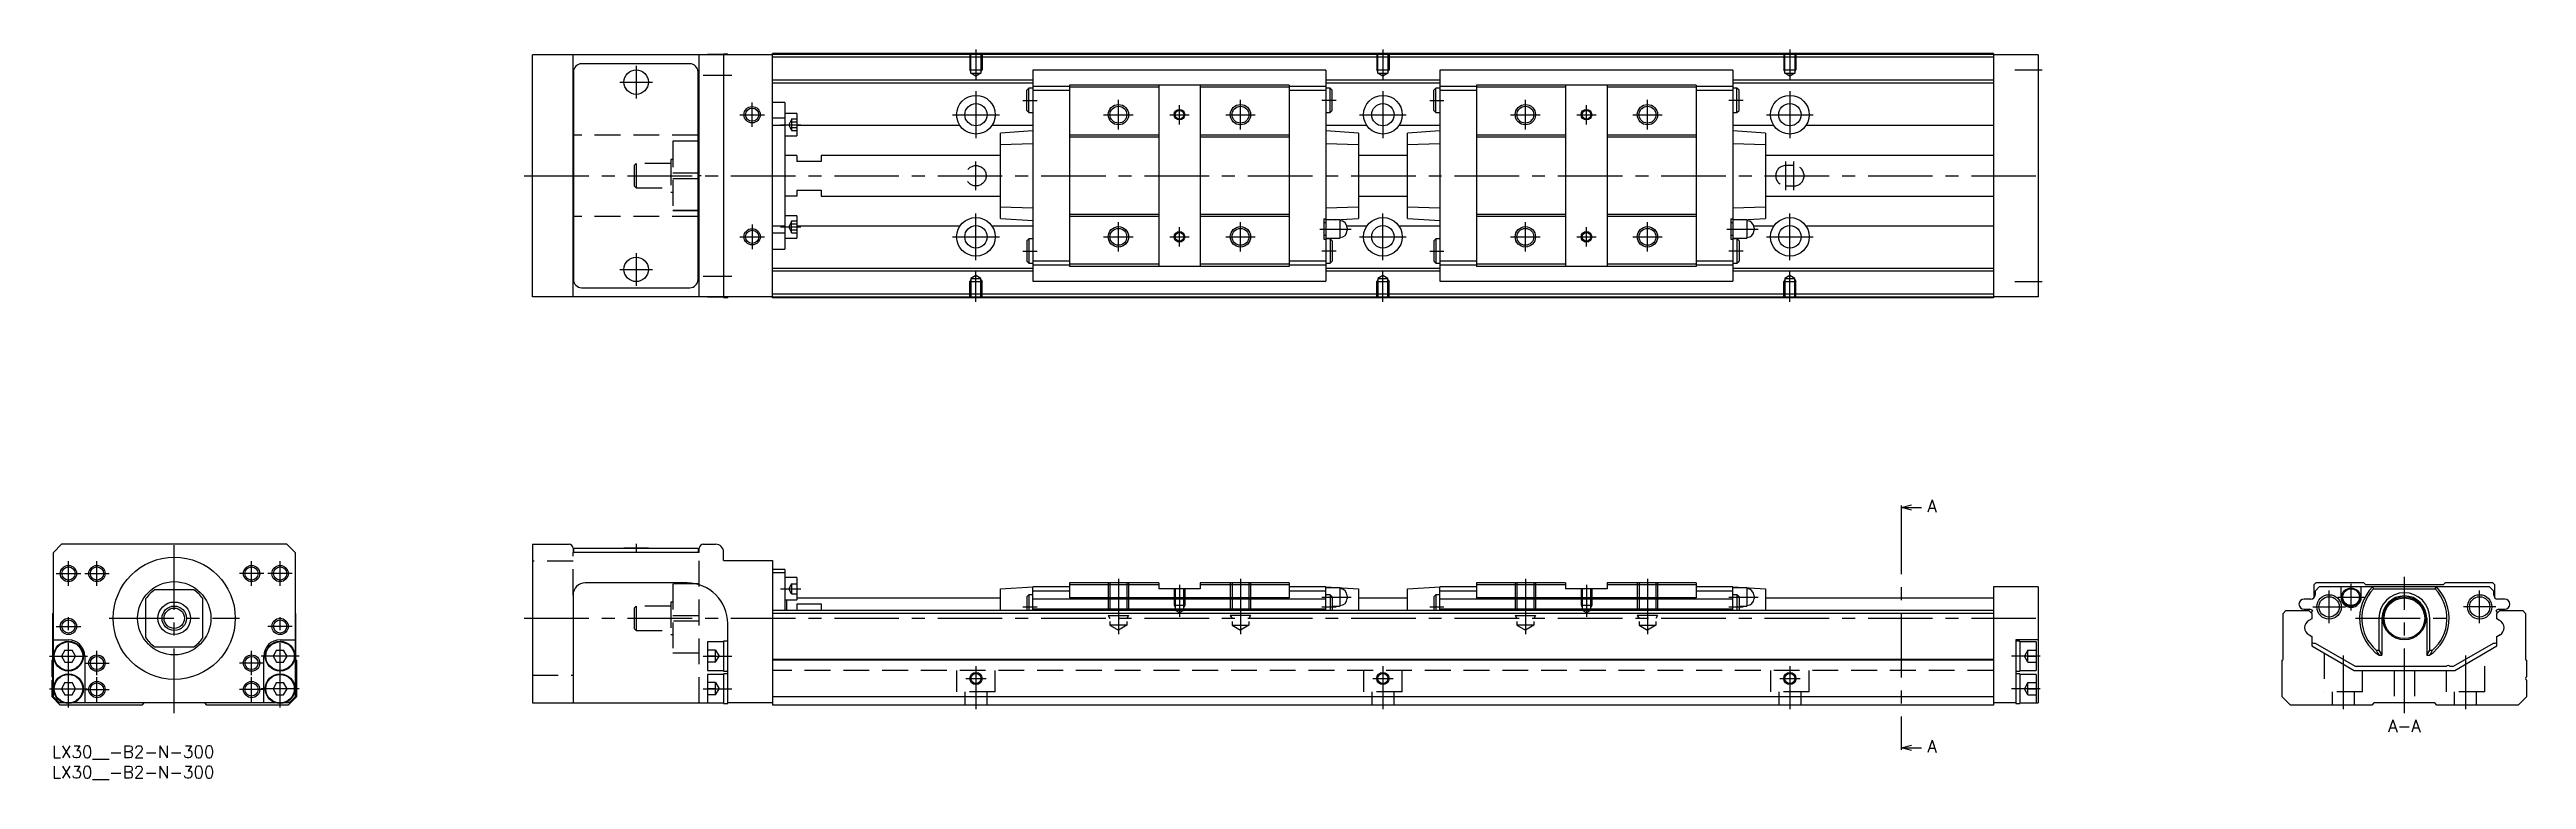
# Model space of a CAD drawing. Extents: x -1 to 608, y -8 to 171.
import ezdxf

# ---------------------------------------------------------------- set-up
doc = ezdxf.new("R2010")
doc.units = 0
doc.header["$LTSCALE"] = 0.5
doc.linetypes.add('CENTER', pattern=[50.8, 31.75, -6.35, 6.35, -6.35])
doc.linetypes.add('DASHED', pattern=[19.05, 12.7, -6.35])
for name, color, linetype in [('MSM_CENTER', 1, 'CENTER'), ('MSM_CONTINUOUS', 7, 'CONTINUOUS'), ('MSM_DASHED', 4, 'DASHED'), ('MSM_NARROW', 5, 'CONTINUOUS'), ('MSM_PART_NUMBER', 7, 'CONTINUOUS')]:
    doc.layers.add(name, color=color, linetype=linetype)
doc.styles.get("Standard").update_dxf_attribs({"font": 'txt.shx', "height": 3, "bigfont": 'bigfont.shx'})

# ---------------------------------------------------------------- blocks, each defined once
blk = doc.blocks.new('*U3')
at = {"layer": 'MSM_PART_NUMBER'}
blk.add_text('LX30__-B2-N-300', height=3, dxfattribs=at).set_placement((0, -3))
blk = doc.blocks.new('*U4')
at = {"layer": 'MSM_PART_NUMBER'}
blk.add_text('LX30__-B2-N-300', height=3, dxfattribs=at).set_placement((0, -8))

msp = doc.modelspace()

# ---------------------------------------------------------------- linework, layer by layer
at = {"layer": 'MSM_CENTER'}
for p, q in [((227, 171), (227, 163.49)), ((327, 171), (327, 163.49)), ((427, 171), (427, 163.49)), ((143.5, 167), (143.5, 159)), ((160, 164.7), (167, 164.7)), ((482.25, 166), (489, 166)), ((139.5, 163), (147.5, 163)), ((227, 160.75), (227, 149.25)), ((238.5, 158.5), (242, 158.5)), ((262, 151.37), (262, 158.62)), ((292, 151.37), (292, 158.62)), ((315.5, 158.5), (312, 158.5)), ((327, 160.75), (327, 149.25)), ((338.5, 158.5), (342, 158.5)), ((362, 151.37), (362, 158.62)), ((392, 151.37), (392, 158.62)), ((415.5, 158.5), (412, 158.5)), ((427, 160.75), (427, 149.25)), ((169, 155), (175, 155)), ((172, 152), (172, 158)), ((179, 152.55), (184, 152.55)), ((221.25, 155), (232.75, 155)), ((258.37, 155), (265.62, 155)), ((274.63, 155), (279.36, 155)), ((277, 152.63), (277, 157.36)), ((288.37, 155), (295.62, 155)), ((321.25, 155), (332.75, 155)), ((358.37, 155), (365.62, 155)), ((374.63, 155), (379.36, 155)), ((377, 152.63), (377, 157.36)), ((388.37, 155), (395.62, 155)), ((421.25, 155), (432.75, 155)), ((116, 140), (490, 140)), ((227, 136.5), (227, 143.5)), ((426, 136.5), (426, 143.5)), ((428, 136.5), (428, 143.5)), ((172, 128), (172, 122)), ((227, 119.25), (227, 130.75)), ((262, 121.37), (262, 128.62)), ((292, 121.37), (292, 128.62)), ((327, 119.25), (327, 130.75)), ((362, 121.37), (362, 128.62)), ((392, 121.37), (392, 128.62)), ((427, 119.25), (427, 130.75)), ((169, 125), (175, 125)), ((179, 127.44), (184, 127.44)), ((221.25, 125), (232.75, 125)), ((258.37, 125), (265.62, 125)), ((274.63, 125), (279.36, 125)), ((277, 122.63), (277, 127.36)), ((288.37, 125), (295.62, 125)), ((311.5, 126.9), (319.2, 126.9)), ((321.25, 125), (332.75, 125)), ((358.37, 125), (365.62, 125)), ((374.63, 125), (379.36, 125)), ((377, 122.63), (377, 127.36)), ((388.37, 125), (395.62, 125)), ((411.5, 126.9), (419.2, 126.9)), ((421.25, 125), (432.75, 125)), ((139.5, 117), (147.5, 117)), ((143.5, 121), (143.5, 113)), ((227, 109), (227, 116.51)), ((238.5, 121.5), (242, 121.5)), ((315.5, 121.5), (312, 121.5)), ((327, 109), (327, 116.51)), ((338.5, 121.5), (342, 121.5)), ((415.5, 121.5), (412, 121.5)), ((427, 109), (427, 116.51)), ((160, 115.3), (167, 115.3)), ((482.25, 114), (489, 114)), ((454.38, 58), (454.38, 0)), ((30, 8), (30, 51.5)), ((143.5, 49.6), (143.5, 47.49)), ((4, 39.3), (4, 45.3)), ((11, 39.3), (11, 45.3)), ((49, 39.3), (49, 45.3)), ((56, 39.3), (56, 45.3)), ((1, 42.3), (7, 42.3)), ((8, 42.3), (14, 42.3)), ((52, 42.3), (46, 42.3)), ((59, 42.3), (53, 42.3)), ((179, 38.55), (184, 38.55)), ((262, 41), (262, 27.41)), ((277, 39.5), (277, 31.69)), ((292, 41), (292, 27.41)), ((362, 41), (362, 27.41)), ((377, 39.5), (377, 31.69)), ((392, 41), (392, 27.41)), ((559.5, 30.1), (559.5, 38.1)), ((564.9, 33.25), (564.9, 39.75)), ((578, 8), (578, 41.5)), ((596.5, 30.1), (596.5, 38.1)), ((4, 9.35), (4, 32.3)), ((14, 31.3), (46, 31.3)), ((56, 9.35), (56, 32.3)), ((116, 31.3), (490, 31.3)), ((238.5, 34.1), (242, 34.1)), ((312, 36.5), (319.2, 36.5)), ((312, 34.1), (315.5, 34.1)), ((338.5, 34.1), (342, 34.1)), ((412, 36.5), (419.2, 36.5)), ((412, 34.1), (415.5, 34.1)), ((555.5, 34.1), (563.5, 34.1)), ((561.65, 36.5), (568.15, 36.5)), ((566, 31.3), (590, 31.3)), ((600.5, 34.1), (592.5, 34.1)), ((1, 29.3), (7, 29.3)), ((59, 29.3), (53, 29.3)), ((-0.65, 22), (8.65, 22)), ((8, 20.3), (14, 20.3)), ((11, 17.3), (11, 23.3)), ((52, 20.3), (46, 20.3)), ((49, 17.3), (49, 23.3)), ((60.65, 22), (51.35, 22)), ((160, 22), (167, 22)), ((227, 19.5), (227, 9)), ((327, 19.5), (327, 9)), ((427, 19.5), (427, 9)), ((488.5, 22), (481.5, 22)), ((563, 22.18), (563, 9)), ((593, 22.18), (593, 9)), ((-0.65, 14), (8.65, 14)), ((8, 13.8), (14, 13.8)), ((11, 10.8), (11, 16.8)), ((52, 13.8), (46, 13.8)), ((49, 10.8), (49, 16.8)), ((60.65, 14), (51.35, 14)), ((160, 14), (167, 14)), ((224.5, 16.5), (229.5, 16.5)), ((324.5, 16.5), (329.5, 16.5)), ((424.5, 16.5), (429.5, 16.5)), ((488.5, 14), (481.5, 14))]:
    msp.add_line(p, q, dxfattribs=at)
at = {"layer": 'MSM_CONTINUOUS'}
for p, q in [((118, 110.3), (118, 169.7)), ((177, 169.7), (118, 169.7)), ((128, 110.3), (128, 169.7)), ((128.1, 165.5), (128.1, 114.5)), ((156.7, 167.5), (130.1, 167.5)), ((158.7, 114.5), (158.7, 165.5)), ((159, 110.3), (159, 169.7)), ((161, 169.75), (161, 169.7)), ((165, 169.75), (161, 169.75)), ((166, 169.9), (165, 169.9)), ((165, 169.9), (165, 110.1)), ((166, 169.9), (166, 169.7)), ((477, 170), (177, 170)), ((177, 110), (177, 170)), ((477, 169.8), (177, 169.8)), ((477, 169.1), (177, 169.1)), ((313, 165.9), (241, 165.9)), ((241, 165.9), (241, 114.1)), ((313, 165.9), (313, 114.1)), ((413, 165.9), (341, 165.9)), ((341, 165.9), (341, 114.1)), ((413, 165.9), (413, 114.1)), ((477, 170), (477, 110)), ((488, 169.7), (477, 169.7)), ((488, 169.7), (488, 110.3)), ((241, 163.45), (177, 163.45)), ((241, 162.75), (177, 162.75)), ((240, 161.5), (239.5, 161)), ((239.5, 156), (239.5, 161)), ((241, 161.5), (240, 161.5)), ((240, 155.5), (240, 161.5)), ((250, 161.95), (241, 161.95)), ((250, 160.95), (241, 160.95)), ((304, 162.25), (250, 162.25)), ((250, 162.25), (250, 117.75)), ((271.9, 161.75), (250, 161.75)), ((271.9, 162.25), (271.9, 117.75)), ((282.1, 162.25), (282.1, 117.75)), ((304, 161.75), (282.1, 161.75)), ((304, 162.25), (304, 117.75)), ((313, 161.95), (304, 161.95)), ((313, 160.95), (304, 160.95)), ((341, 163.45), (313, 163.45)), ((341, 162.75), (313, 162.75)), ((314, 161.5), (313, 161.5)), ((314.5, 161), (314, 161.5)), ((314, 155.5), (314, 161.5)), ((314.5, 156), (314.5, 161)), ((340, 161.5), (339.5, 161)), ((339.5, 156), (339.5, 161)), ((341, 161.5), (340, 161.5)), ((340, 155.5), (340, 161.5)), ((350, 161.95), (341, 161.95)), ((350, 160.95), (341, 160.95)), ((404, 162.25), (350, 162.25)), ((350, 162.25), (350, 117.75)), ((371.9, 161.75), (350, 161.75)), ((371.9, 162.25), (371.9, 117.75)), ((382.1, 162.25), (382.1, 117.75)), ((404, 161.75), (382.1, 161.75)), ((404, 162.25), (404, 117.75)), ((413, 161.95), (404, 161.95)), ((413, 160.95), (404, 160.95)), ((477, 163.45), (413, 163.45)), ((477, 162.75), (413, 162.75)), ((414, 161.5), (413, 161.5)), ((414.5, 161), (414, 161.5)), ((414, 155.5), (414, 161.5)), ((414.5, 156), (414.5, 161)), ((128, 158.2), (128.1, 158.2)), ((158.7, 158.2), (159, 158.2)), ((180, 158), (177, 158)), ((180, 154.13), (177, 154.13)), ((180, 152.38), (177, 152.38)), ((180, 158), (180, 122)), ((183, 155.3), (180, 155.3)), ((183, 155.3), (183, 149.8)), ((223.05, 152.36), (183, 152.36)), ((241, 152.36), (230.95, 152.36)), ((239.5, 156), (240, 155.5)), ((240, 155.5), (241, 155.5)), ((313, 155.5), (314, 155.5)), ((323.05, 152.36), (313, 152.36)), ((314, 155.5), (314.5, 156)), ((341, 152.36), (330.95, 152.36)), ((339.5, 156), (340, 155.5)), ((340, 155.5), (341, 155.5)), ((413, 155.5), (414, 155.5)), ((423.05, 152.36), (413, 152.36)), ((414, 155.5), (414.5, 156)), ((477, 152.36), (430.95, 152.36)), ((128.1, 150), (128, 150)), ((159, 150), (158.7, 150)), ((159, 148.5), (158.7, 148.5)), ((159, 148.47), (158.7, 148.47)), ((180, 149.8), (183, 149.8)), ((241, 151), (233, 150.47)), ((233, 129.53), (233, 150.47)), ((241, 147.86), (233, 147.6)), ((271.9, 150), (250, 150)), ((271.9, 149.5), (250, 149.5)), ((304, 150), (282.1, 150)), ((304, 149.5), (282.1, 149.5)), ((321, 150.47), (313, 151)), ((321, 147.6), (313, 147.86)), ((321, 150.47), (321, 129.53)), ((341, 151), (333, 150.47)), ((333, 129.53), (333, 150.47)), ((341, 147.86), (333, 147.6)), ((371.9, 150), (350, 150)), ((371.9, 149.5), (350, 149.5)), ((404, 150), (382.1, 150)), ((404, 149.5), (382.1, 149.5)), ((421, 150.47), (413, 151)), ((421, 147.6), (413, 147.86)), ((421, 150.47), (421, 129.53)), ((158.7, 140.72), (159, 140.72)), ((183, 145), (180, 145)), ((183, 145), (183, 143.5)), ((189, 143.5), (183, 143.5)), ((189, 145), (189, 143.5)), ((233, 145), (189, 145)), ((333, 145), (321, 145)), ((477, 145), (421, 145)), ((159, 139.28), (158.7, 139.28)), ((183, 135), (180, 135)), ((183, 136.5), (189, 136.5)), ((183, 136.5), (183, 135)), ((189, 136.5), (189, 135)), ((189, 135), (233, 135)), ((321, 135), (333, 135)), ((421, 135), (477, 135)), ((128.1, 130), (128, 130)), ((159, 131.53), (158.7, 131.53)), ((159, 131.5), (158.7, 131.5)), ((159, 130), (158.7, 130)), ((183, 130.19), (180, 130.19)), ((183, 130.19), (183, 124.69)), ((233, 132.4), (241, 132.14)), ((233, 129.53), (241, 129)), ((271.9, 130.5), (250, 130.5)), ((271.9, 130), (250, 130)), ((304, 130.5), (282.1, 130.5)), ((304, 130), (282.1, 130)), ((312.5, 129.4), (312.5, 124.4)), ((312.5, 129.4), (313, 129.4)), ((313, 128.4), (312.5, 128.4)), ((313, 132.14), (321, 132.4)), ((316.45, 129.15), (313, 129.15)), ((315.26, 129.15), (321, 129.53)), ((316.45, 129.15), (316.45, 124.65)), ((333, 132.4), (341, 132.14)), ((333, 129.53), (341, 129)), ((371.9, 130.5), (350, 130.5)), ((371.9, 130), (350, 130)), ((404, 130.5), (382.1, 130.5)), ((404, 130), (382.1, 130)), ((412.5, 129.4), (412.5, 124.4)), ((412.5, 129.4), (413, 129.4)), ((413, 128.4), (412.5, 128.4)), ((413, 132.14), (421, 132.4)), ((416.45, 129.15), (413, 129.15)), ((415.26, 129.15), (421, 129.53)), ((416.45, 129.15), (416.45, 124.65)), ((128.1, 121.8), (128, 121.8)), ((159, 121.8), (158.7, 121.8)), ((180, 127.62), (177, 127.62)), ((180, 125.87), (177, 125.87)), ((177, 122), (180, 122)), ((180, 124.69), (183, 124.69)), ((223.05, 127.64), (183, 127.64)), ((241, 127.64), (230.95, 127.64)), ((240, 124.5), (239.5, 124)), ((239.5, 124), (239.5, 119)), ((240, 124.5), (240, 118.5)), ((241, 124.5), (240, 124.5)), ((312.5, 125.4), (313, 125.4)), ((312.5, 124.4), (313, 124.4)), ((313, 124.65), (316.45, 124.65)), ((314, 124.5), (313, 124.5)), ((314, 124.5), (314, 118.5)), ((314.5, 124), (314, 124.5)), ((314.5, 124), (314.5, 119)), ((323.05, 127.64), (318.14, 127.64)), ((318.2, 127.2), (318.2, 126.6)), ((341, 127.64), (330.95, 127.64)), ((340, 124.5), (339.5, 124)), ((339.5, 124), (339.5, 119)), ((340, 124.5), (340, 118.5)), ((341, 124.5), (340, 124.5)), ((412.5, 125.4), (413, 125.4)), ((412.5, 124.4), (413, 124.4)), ((413, 124.65), (416.45, 124.65)), ((414, 124.5), (413, 124.5)), ((414, 124.5), (414, 118.5)), ((414.5, 124), (414, 124.5)), ((414.5, 124), (414.5, 119)), ((423.05, 127.64), (418.14, 127.64)), ((418.2, 127.2), (418.2, 126.6)), ((477, 127.64), (430.95, 127.64)), ((241, 117.25), (177, 117.25)), ((241, 116.55), (177, 116.55)), ((239.5, 119), (240, 118.5)), ((240, 118.5), (241, 118.5)), ((250, 119.05), (241, 119.05)), ((250, 118.05), (241, 118.05)), ((271.9, 118.25), (250, 118.25)), ((304, 117.75), (250, 117.75)), ((304, 118.25), (282.1, 118.25)), ((313, 119.05), (304, 119.05)), ((313, 118.05), (304, 118.05)), ((313, 118.5), (314, 118.5)), ((341, 117.25), (313, 117.25)), ((341, 116.55), (313, 116.55)), ((314, 118.5), (314.5, 119)), ((339.5, 119), (340, 118.5)), ((340, 118.5), (341, 118.5)), ((350, 119.05), (341, 119.05)), ((350, 118.05), (341, 118.05)), ((371.9, 118.25), (350, 118.25)), ((404, 117.75), (350, 117.75)), ((404, 118.25), (382.1, 118.25)), ((413, 119.05), (404, 119.05)), ((413, 118.05), (404, 118.05)), ((413, 118.5), (414, 118.5)), ((477, 117.25), (413, 117.25)), ((477, 116.55), (413, 116.55)), ((414, 118.5), (414.5, 119)), ((177, 110.3), (118, 110.3)), ((130.1, 112.5), (156.7, 112.5)), ((161, 110.3), (161, 110.25)), ((161, 110.25), (165, 110.25)), ((165, 110.1), (166, 110.1)), ((166, 110.3), (166, 110.1)), ((477, 110.9), (177, 110.9)), ((477, 110.2), (177, 110.2)), ((477, 110), (177, 110)), ((241, 114.1), (313, 114.1)), ((341, 114.1), (413, 114.1)), ((488, 110.3), (477, 110.3)), ((454.38, 58.5), (456.88, 59.17)), ((454.38, 59), (454.38, 58)), ((456.88, 57.83), (454.38, 58.5)), ((454.38, 58.5), (459.38, 58.5)), ((2.3, 49.5), (0.3, 47.5)), ((57.7, 49.5), (2.3, 49.5)), ((59.7, 47.5), (57.7, 49.5)), ((118, 49.5), (118, 10.5)), ((118, 49.5), (127, 49.5)), ((160, 49.5), (163, 49.5)), ((0.3, 12), (0.3, 47.5)), ((59.7, 47.5), (59.7, 12)), ((128, 48.5), (128, 47.5)), ((159, 47.5), (128, 47.5)), ((128.1, 48.5), (128.1, 47.5)), ((128.1, 48.5), (158.7, 48.5)), ((140.5, 48.6), (146.5, 48.6)), ((140.5, 48.6), (140.5, 48.5)), ((146.5, 48.5), (146.5, 48.6)), ((158.7, 48.5), (158.7, 47.5)), ((159, 47.5), (159, 48.5)), ((165, 45.5), (165, 47.5)), ((165, 45.5), (177, 45.5)), ((177, 45.5), (177, 10)), ((180, 43.3), (177, 43.3)), ((180, 43.3), (180, 33.2)), ((34.82, 38.3), (25.18, 38.3)), ((128, 37), (128, 10.5)), ((156, 40), (131, 40)), ((180, 42.45), (177, 42.45)), ((183, 41.3), (180, 41.3)), ((183, 41.3), (183, 35.8)), ((233, 38.5), (241, 39)), ((233, 33.2), (233, 38.5)), ((240, 37.1), (239.5, 36.6)), ((239.5, 36.6), (239.5, 33.2)), ((241, 37.1), (240, 37.1)), ((240, 37.1), (240, 33.2)), ((250, 39), (241, 39)), ((241, 33.2), (241, 39)), ((250, 38), (241, 38)), ((250, 40), (250, 36.29)), ((271.9, 40), (250, 40)), ((271.9, 39.5), (250, 39.5)), ((271.9, 40), (271.9, 38.5)), ((282.1, 38.5), (271.9, 38.5)), ((304, 40), (282.1, 40)), ((282.1, 40), (282.1, 38.5)), ((304, 39.5), (282.1, 39.5)), ((304, 40), (304, 36.29)), ((313, 39), (304, 39)), ((313, 38), (304, 38)), ((313, 39), (321, 38.5)), ((313, 33.2), (313, 39)), ((316.45, 38.75), (313, 38.75)), ((314, 37.1), (313, 37.1)), ((314.5, 36.6), (314, 37.1)), ((314, 37.1), (314, 33.2)), ((314.5, 36.6), (314.5, 33.2)), ((316.45, 38.75), (316.45, 34.25)), ((318.2, 36.8), (318.2, 36.2)), ((321, 38.5), (321, 33.2)), ((333, 38.5), (341, 39)), ((333, 33.2), (333, 38.5)), ((340, 37.1), (339.5, 36.6)), ((339.5, 36.6), (339.5, 33.2)), ((341, 37.1), (340, 37.1)), ((340, 37.1), (340, 33.2)), ((350, 39), (341, 39)), ((341, 33.2), (341, 39)), ((350, 38), (341, 38)), ((350, 40), (350, 36.29)), ((371.9, 40), (350, 40)), ((371.9, 39.5), (350, 39.5)), ((371.9, 40), (371.9, 38.5)), ((382.1, 38.5), (371.9, 38.5)), ((404, 40), (382.1, 40)), ((382.1, 40), (382.1, 38.5)), ((404, 39.5), (382.1, 39.5)), ((404, 40), (404, 36.29)), ((413, 39), (404, 39)), ((413, 38), (404, 38)), ((413, 39), (421, 38.5)), ((413, 33.2), (413, 39)), ((416.45, 38.75), (413, 38.75)), ((414, 37.1), (413, 37.1)), ((414.5, 36.6), (414, 37.1)), ((414, 37.1), (414, 33.2)), ((414.5, 36.6), (414.5, 33.2)), ((416.45, 38.75), (416.45, 34.25)), ((418.2, 36.8), (418.2, 36.2)), ((421, 38.5), (421, 33.2)), ((477, 39), (477, 10)), ((488, 39), (477, 39)), ((488, 39), (488, 10.5)), ((556.25, 40), (555.75, 39.5)), ((555.75, 39.5), (555.75, 36.29)), ((557.05, 39), (556.05, 38)), ((556.05, 38), (556.05, 37)), ((568, 40), (556.25, 40)), ((598.95, 39), (557.05, 39)), ((562.4, 39), (562.4, 36.5)), ((567.4, 36.5), (567.4, 39)), ((568.5, 39.5), (568, 40)), ((587.5, 39.5), (568.5, 39.5)), ((570.14, 39), (570.4, 38.5)), ((570.4, 38.5), (585.6, 38.5)), ((585.6, 38.5), (585.86, 39)), ((588, 40), (587.5, 39.5)), ((599.75, 40), (588, 40)), ((599.95, 38), (598.95, 39)), ((600.25, 39.5), (599.75, 40)), ((599.95, 37), (599.95, 38)), ((600.25, 36.29), (600.25, 39.5)), ((0.2, 32.5), (0.3, 32.6)), ((0.2, 21.2), (0.2, 32.5)), ((23, 26.48), (23, 36.12)), ((37, 26.48), (37, 36.12)), ((59.7, 32.6), (59.8, 32.5)), ((59.8, 32.5), (59.8, 21.2)), ((477, 33.2), (177, 33.2)), ((477, 32.5), (177, 32.5)), ((180, 35.8), (183, 35.8)), ((180.5, 33.2), (180.5, 35.8)), ((183, 36.3), (233, 36.3)), ((183, 34.87), (189, 34.87)), ((183, 34.87), (183, 33.2)), ((189, 34.87), (189, 33.2)), ((313, 36), (241, 36)), ((313, 33.5), (241, 33.5)), ((304, 36.29), (250, 36.29)), ((314.5, 34.25), (316.45, 34.25)), ((321, 36.3), (333, 36.3)), ((413, 36), (341, 36)), ((413, 33.5), (341, 33.5)), ((404, 36.29), (350, 36.29)), ((414.5, 34.25), (416.45, 34.25)), ((421, 36.3), (477, 36.3)), ((548.2, 32.5), (548.9, 33.2)), ((548.2, 21.2), (548.2, 32.5)), ((548.9, 33.2), (554.55, 33.2)), ((555.05, 36), (553.35, 36)), ((553.35, 33.5), (554.75, 33.5)), ((555.25, 31.15), (554.5, 30.72)), ((554.55, 33.2), (555.25, 32.5)), ((555.2, 32.7), (555.2, 32.55)), ((555.25, 32.5), (555.25, 31.15)), ((571.74, 31.3), (571.74, 23.45)), ((572.5, 31.3), (572.5, 22.2)), ((583.5, 31.3), (583.5, 22.2)), ((584.26, 23.45), (584.26, 31.3)), ((600.75, 32.5), (601.45, 33.2)), ((600.75, 32.5), (600.8, 32.55)), ((600.75, 31.15), (600.75, 32.5)), ((600.75, 31.15), (600.75, 32.5)), ((601.4, 30.78), (600.75, 31.15)), ((601.4, 30.78), (600.75, 31.15)), ((600.8, 32.55), (600.8, 32.7)), ((602.65, 36), (600.95, 36)), ((601.25, 33.5), (602.65, 33.5)), ((601.45, 33.2), (607.1, 33.2)), ((607.1, 33.2), (607.8, 32.5)), ((607.8, 32.5), (607.8, 21.2)), ((0.3, 26), (4, 26)), ((56, 26), (59.7, 26)), ((165, 25.5), (161, 25.5)), ((161, 25.5), (161, 18.5)), ((166, 25.65), (165, 25.65)), ((165, 25.65), (165, 18.35)), ((166, 10.35), (166, 30)), ((488, 26), (482.5, 26)), ((482.5, 26), (482.5, 10.35)), ((483.5, 25.65), (482.5, 25.65)), ((483.5, 25.65), (483.5, 18.35)), ((487.5, 25.5), (483.5, 25.5)), ((487.5, 25.5), (487.5, 18.5)), ((554.6, 27.22), (555.25, 26.85)), ((555.25, 26.85), (555.25, 24.5)), ((555.25, 24.5), (565.64, 18.5)), ((555.7, 25.16), (556.1, 25.16)), ((556.1, 25.16), (565.91, 19.5)), ((590.09, 19.5), (599.9, 25.16)), ((590.36, 18.5), (600.75, 24.5)), ((599.9, 25.16), (600.3, 25.16)), ((600.75, 26.85), (601.5, 27.28)), ((600.75, 26.85), (601.5, 27.28)), ((600.75, 25.45), (600.75, 26.85)), ((600.75, 24.5), (600.75, 26.85)), ((0, 21), (0.2, 21.2)), ((0, 16.9), (0, 21)), ((3.13, 23.5), (2.27, 22)), ((2.27, 22), (3.13, 20.5)), ((3.13, 23.5), (4.87, 23.5)), ((3.13, 20.5), (4.87, 20.5)), ((5.73, 22), (4.87, 23.5)), ((4.87, 20.5), (5.73, 22)), ((8, 22), (8, 10.5)), ((25.18, 24.3), (34.82, 24.3)), ((52, 10.5), (52, 22)), ((55.13, 23.5), (54.27, 22)), ((54.27, 22), (55.13, 20.5)), ((55.13, 23.5), (56.87, 23.5)), ((55.13, 20.5), (56.87, 20.5)), ((57.73, 22), (56.87, 23.5)), ((56.87, 20.5), (57.73, 22)), ((59.8, 21.2), (60, 21)), ((60, 21), (60, 12)), ((161, 18.5), (165, 18.5)), ((165, 18.35), (166, 18.35)), ((477, 21.2), (177, 21.2)), ((477, 21), (177, 21)), ((482.5, 18.35), (483.5, 18.35)), ((483.5, 18.5), (487.5, 18.5)), ((548, 21), (548.2, 21.2)), ((548, 12), (548, 21)), ((565.64, 18.5), (590.36, 18.5)), ((565.91, 19.5), (588.35, 19.5)), ((571.07, 23.45), (571.74, 23.45)), ((571.74, 23.45), (572.5, 22.2)), ((571.82, 22.2), (572.5, 22.2)), ((583.5, 22.2), (584.26, 23.45)), ((583.5, 22.2), (584.18, 22.2)), ((584.26, 23.45), (584.93, 23.45)), ((589.15, 19.5), (590.09, 19.5)), ((607.8, 21.2), (608, 21)), ((608, 21), (608, 16.9)), ((0, 12), (0, 16.1)), ((3.13, 15.5), (2.27, 14)), ((2.27, 14), (3.13, 12.5)), ((3.13, 15.5), (4.87, 15.5)), ((3.13, 12.5), (4.87, 12.5)), ((5.73, 14), (4.87, 15.5)), ((4.87, 12.5), (5.73, 14)), ((55.13, 15.5), (54.27, 14)), ((54.27, 14), (55.13, 12.5)), ((55.13, 15.5), (56.87, 15.5)), ((55.13, 12.5), (56.87, 12.5)), ((57.73, 14), (56.87, 15.5)), ((56.87, 12.5), (57.73, 14)), ((165, 17.5), (161, 17.5)), ((161, 17.5), (161, 10.5)), ((166, 17.65), (165, 17.65)), ((165, 17.65), (165, 10.35)), ((483.5, 17.65), (482.5, 17.65)), ((483.5, 17.65), (483.5, 10.35)), ((487.5, 17.5), (483.5, 17.5)), ((487.5, 17.5), (487.5, 10.5)), ((608, 16.1), (608, 12)), ((2, 10), (0, 12)), ((1.8, 10.5), (0.3, 12)), ((2.96, 10.5), (1.8, 10.5)), ((22, 10), (2, 10)), ((54.96, 10.5), (5.04, 10.5)), ((22.5, 10.5), (22, 10)), ((38, 10), (37.5, 10.5)), ((58, 10), (38, 10)), ((58.2, 10.5), (57.04, 10.5)), ((60, 12), (58, 10)), ((59.7, 12), (58.2, 10.5)), ((118, 10.5), (165, 10.5)), ((165, 10.35), (166, 10.35)), ((177, 10.5), (166, 10.5)), ((477, 12), (177, 12)), ((477, 10), (177, 10)), ((482.5, 10.5), (477, 10.5)), ((482.5, 10.35), (483.5, 10.35)), ((483.5, 10.5), (488, 10.5)), ((550, 10), (548, 12)), ((570, 10), (550, 10)), ((570.5, 10.5), (570, 10)), ((585.5, 10.5), (570.5, 10.5)), ((586, 10), (585.5, 10.5)), ((606, 10), (586, 10)), ((608, 12), (606, 10)), ((454.38, -0.5), (456.88, 0.17)), ((454.38, 0), (454.38, -1)), ((456.88, -1.17), (454.38, -0.5)), ((454.38, -0.5), (459.38, -0.5))]:
    msp.add_line(p, q, dxfattribs=at)
for centre, radius in [((143.5, 163), 3), ((227, 155), 4.75), ((327, 155), 4.75), ((427, 155), 4.75), ((172, 155), 1.62), ((227, 155), 2.75), ((262, 155), 2.07), ((277, 155), 1.06), ((292, 155), 2.07), ((327, 155), 2.75), ((362, 155), 2.07), ((377, 155), 1.06), ((392, 155), 2.07), ((427, 155), 2.75), ((227, 125), 4.75), ((327, 125), 4.75), ((427, 125), 4.75), ((172, 125), 1.62), ((227, 125), 2.75), ((262, 125), 2.07), ((277, 125), 1.06), ((292, 125), 2.07), ((327, 125), 2.75), ((362, 125), 2.07), ((377, 125), 1.06), ((392, 125), 2.07), ((427, 125), 2.75), ((143.5, 117), 3), ((4, 42.3), 1.62), ((11, 42.3), 1.62), ((30, 31.3), 15), ((49, 42.3), 1.62), ((56, 42.3), 1.62), ((30, 31.3), 9), ((559.5, 34.1), 3), ((559.5, 34.1), 2.5), ((564.9, 36.5), 2.25), ((564.9, 36.5), 2.05), ((578, 31.3), 5.3), ((596.5, 34.1), 3), ((596.5, 34.1), 2.5), ((4, 29.3), 1.62), ((30, 31.3), 4), ((30, 31.3), 3), ((30, 31.3), 2.5), ((56, 29.3), 1.62), ((578, 31.3), 5), ((4, 22), 3.65), ((4, 22), 3.5), ((56, 22), 3.65), ((56, 22), 3.5), ((11, 20.3), 1.62), ((49, 20.3), 1.62), ((4, 14), 3.65), ((4, 14), 3.5), ((11, 13.8), 1.62), ((49, 13.8), 1.62), ((56, 14), 3.65), ((56, 14), 3.5), ((227, 16.5), 1.23), ((327, 16.5), 1.23), ((427, 16.5), 1.23)]:
    msp.add_circle(centre, radius, dxfattribs=at)
for centre, radius, start, end in [((130.1, 165.5), 2, 90, 180), ((156.7, 165.5), 2, 0, 90), ((316.45, 127.2), 1.75, 0, 90), ((416.45, 127.2), 1.75, 0, 90), ((316.45, 126.6), 1.75, 270, 0), ((416.45, 126.6), 1.75, 270, 0), ((130.1, 114.5), 2, 180, 270), ((156.7, 114.5), 2, 270, 0), ((127, 48.5), 1, 0, 90), ((160, 48.5), 1, 90, 180), ((163, 47.5), 2, 0, 90), ((30, 31.3), 8.5, 124.56032, 145.43968), ((30, 31.3), 8.5, 34.56032, 55.43968), ((131, 37), 3, 90, 180), ((156, 30), 10, 0, 90), ((316.45, 36.8), 1.75, 0, 90), ((416.45, 36.8), 1.75, 0, 90), ((555.05, 37), 1, 270, 0), ((578, 31.3), 11, 135.573, 235.81959), ((578, 31.3), 10.47, 136.57129, 228.55525), ((578, 31.3), 6.26, 0, 180), ((578, 31.3), 5.5, 0, 180), ((578, 31.3), 11, 304.18041, 44.427), ((578, 31.3), 10.47, 311.44475, 43.42871), ((600.95, 37), 1, 180, 270), ((316.45, 36.2), 1.75, 270, 0), ((416.45, 36.2), 1.75, 270, 0), ((553.35, 34.75), 1.25, 90, 270), ((555.65, 28.85), 2.2, 121.45533, 176.01903), ((554.75, 32.5), 1, 41.23398, 90), ((555.7, 32.7), 0.5, 113.32535, 180), ((564.9, 36.5), 2.5, 180, 0), ((601.25, 32.5), 1, 90, 138.76602), ((600.3, 32.7), 0.5, 0, 66.67465), ((600.35, 28.85), 2.2, 3.98097, 61.45517), ((602.65, 34.75), 1.25, 270, 90), ((4, 22), 4, 0, 90), ((30, 31.3), 8.5, 214.56032, 235.43968), ((30, 31.3), 8.5, 304.56032, 325.43968), ((56, 22), 4, 90, 180), ((555.65, 29.15), 2.2, 183.98097, 241.45517), ((555.7, 25.66), 0.5, 205.84193, 270), ((600.3, 25.66), 0.5, 270, 334.15807), ((600.35, 29.15), 2.2, 301.45533, 356.01903), ((600.35, 29.15), 2.2, 301.45533, 356.01903), ((579, 27.35), 8.83, 206.14749, 215.62533), ((577, 27.35), 8.84, 324.37545, 333.85173), ((588.75, 19.2), 0.5, 36.8699, 143.1301), ((-0.3, 16.5), 0.5, 306.8699, 53.1301), ((608.3, 16.5), 0.5, 126.8699, 233.1301), ((2.3, 12.5), 2, 216.8699, 233.1301), ((57.7, 12.5), 2, 306.8699, 323.1301)]:
    msp.add_arc(centre, radius, start, end, dxfattribs=at)
at = {"layer": 'MSM_DASHED'}
for p, q in [((225.5, 170), (225.5, 166)), ((225.77, 165.53), (225.5, 166)), ((225.5, 166), (228.5, 166)), ((225.77, 165.2), (225.77, 170)), ((225.77, 165.2), (228.23, 165.2)), ((227, 164.49), (225.77, 165.2)), ((228.23, 165.2), (227, 164.49)), ((228.23, 170), (228.23, 165.2)), ((228.23, 165.53), (228.5, 166)), ((228.5, 170), (228.5, 166)), ((325.5, 170), (325.5, 166)), ((325.77, 165.53), (325.5, 166)), ((325.5, 166), (328.5, 166)), ((325.77, 165.2), (325.77, 170)), ((325.77, 165.2), (328.23, 165.2)), ((327, 164.49), (325.77, 165.2)), ((328.23, 165.2), (327, 164.49)), ((328.23, 170), (328.23, 165.2)), ((328.23, 165.53), (328.5, 166)), ((328.5, 170), (328.5, 166)), ((425.5, 170), (425.5, 166)), ((425.77, 165.53), (425.5, 166)), ((425.5, 166), (428.5, 166)), ((425.77, 165.2), (425.77, 170)), ((425.77, 165.2), (428.23, 165.2)), ((427, 164.49), (425.77, 165.2)), ((428.23, 165.2), (427, 164.49)), ((428.23, 170), (428.23, 165.2)), ((428.23, 165.53), (428.5, 166)), ((428.5, 170), (428.5, 166)), ((181.7, 153.8), (180.98, 152.55)), ((181.7, 151.3), (180.98, 152.55)), ((181.7, 154), (183, 154)), ((181.7, 154), (181.7, 151.11)), ((181.7, 153.28), (183, 153.28)), ((158.7, 150), (128.1, 150)), ((152.5, 148.5), (152.5, 131.5)), ((158.7, 148.5), (152.5, 148.5)), ((158.7, 148.47), (152.5, 148.47)), ((181.7, 151.83), (183, 151.83)), ((181.7, 151.11), (183, 151.11)), ((143.5, 143), (143, 142.5)), ((143, 142.5), (143, 137.5)), ((143.5, 143), (143.5, 137)), ((152, 143), (143.5, 143)), ((152, 144), (152, 136)), ((152.5, 144), (152, 144)), ((152.5, 140.72), (158.7, 140.72)), ((159.5, 140), (159, 140)), ((428, 142.5), (426, 142.5)), ((143, 137.5), (143.5, 137)), ((143.5, 137), (152, 137)), ((152, 136), (152.5, 136)), ((158.7, 139.28), (152.5, 139.28)), ((426, 137.5), (428, 137.5)), ((158.7, 130), (128.1, 130)), ((152.5, 131.53), (158.7, 131.53)), ((152.5, 131.5), (158.7, 131.5)), ((181.7, 128.69), (180.98, 127.44)), ((181.7, 128.89), (183, 128.89)), ((181.7, 126), (181.7, 128.89)), ((181.7, 128.17), (183, 128.17)), ((181.7, 126.19), (180.98, 127.44)), ((181.7, 126.72), (183, 126.72)), ((181.7, 126), (183, 126)), ((225.77, 114.47), (225.5, 114)), ((225.5, 110), (225.5, 114)), ((225.5, 114), (228.5, 114)), ((227, 115.51), (225.77, 114.8)), ((225.77, 114.8), (225.77, 110)), ((225.77, 114.8), (228.23, 114.8)), ((228.23, 114.8), (227, 115.51)), ((228.23, 110), (228.23, 114.8)), ((228.23, 114.47), (228.5, 114)), ((228.5, 110), (228.5, 114)), ((325.77, 114.47), (325.5, 114)), ((325.5, 110), (325.5, 114)), ((325.5, 114), (328.5, 114)), ((327, 115.51), (325.77, 114.8)), ((325.77, 114.8), (325.77, 110)), ((325.77, 114.8), (328.23, 114.8)), ((328.23, 114.8), (327, 115.51)), ((328.23, 110), (328.23, 114.8)), ((328.23, 114.47), (328.5, 114)), ((328.5, 110), (328.5, 114)), ((425.77, 114.47), (425.5, 114)), ((425.5, 110), (425.5, 114)), ((425.5, 114), (428.5, 114)), ((427, 115.51), (425.77, 114.8)), ((425.77, 114.8), (425.77, 110)), ((425.77, 114.8), (428.23, 114.8)), ((428.23, 114.8), (427, 115.51)), ((428.23, 110), (428.23, 114.8)), ((428.23, 114.47), (428.5, 114)), ((428.5, 110), (428.5, 114)), ((128, 45.3), (118, 45.3)), ((128, 37), (128, 47.5)), ((159, 10.5), (159, 47.5)), ((152.5, 39.8), (152.5, 22.8)), ((159, 39.8), (152.5, 39.8)), ((159, 39.77), (152.5, 39.77)), ((181.7, 39.8), (180.98, 38.55)), ((181.7, 37.3), (180.98, 38.55)), ((181.7, 39.8), (183, 39.8)), ((181.7, 39.8), (181.7, 37.3)), ((181.7, 38.55), (183, 38.55)), ((181.7, 37.3), (183, 37.3)), ((259.5, 40), (259.5, 32)), ((259.93, 40), (259.93, 29.6)), ((264.07, 40), (264.07, 29.6)), ((264.5, 40), (264.5, 32)), ((275.7, 38.5), (275.7, 34.5)), ((275.94, 38.5), (275.94, 33.3)), ((278.06, 33.3), (278.06, 38.5)), ((278.3, 38.5), (278.3, 34.5)), ((289.5, 40), (289.5, 32)), ((289.93, 40), (289.93, 29.6)), ((294.07, 40), (294.07, 29.6)), ((294.5, 40), (294.5, 32)), ((359.5, 40), (359.5, 32)), ((359.93, 40), (359.93, 29.6)), ((364.07, 40), (364.07, 29.6)), ((364.5, 40), (364.5, 32)), ((375.7, 38.5), (375.7, 34.5)), ((375.94, 38.5), (375.94, 33.3)), ((378.06, 33.3), (378.06, 38.5)), ((378.3, 38.5), (378.3, 34.5)), ((389.5, 40), (389.5, 32)), ((389.93, 40), (389.93, 29.6)), ((394.07, 40), (394.07, 29.6)), ((394.5, 40), (394.5, 32)), ((143.5, 34.3), (143, 33.8)), ((143, 33.8), (143, 28.8)), ((143.5, 34.3), (143.5, 28.3)), ((152, 34.3), (143.5, 34.3)), ((152, 35.3), (152, 27.3)), ((152.5, 35.3), (152, 35.3)), ((152.5, 32.02), (159, 32.02)), ((159, 30.58), (152.5, 30.58)), ((259.5, 32), (259.93, 31.25)), ((259.5, 32), (264.5, 32)), ((264.5, 32), (264.07, 31.25)), ((275.7, 34.5), (275.94, 34.08)), ((275.7, 34.5), (278.3, 34.5)), ((278.06, 33.3), (275.94, 33.3)), ((275.94, 33.3), (277, 32.69)), ((277, 32.69), (278.06, 33.3)), ((278.3, 34.5), (278.06, 34.08)), ((294.5, 32), (289.5, 32)), ((289.5, 32), (289.93, 31.25)), ((294.5, 32), (294.07, 31.25)), ((359.5, 32), (359.93, 31.25)), ((359.5, 32), (364.5, 32)), ((364.5, 32), (364.07, 31.25)), ((375.7, 34.5), (375.94, 34.08)), ((375.7, 34.5), (378.3, 34.5)), ((378.06, 33.3), (375.94, 33.3)), ((375.94, 33.3), (377, 32.69)), ((377, 32.69), (378.06, 33.3)), ((378.3, 34.5), (378.06, 34.08)), ((394.5, 32), (389.5, 32)), ((389.5, 32), (389.93, 31.25)), ((394.5, 32), (394.07, 31.25)), ((143, 28.8), (143.5, 28.3)), ((143.5, 28.3), (152, 28.3)), ((152, 27.3), (152.5, 27.3)), ((264.07, 29.6), (259.93, 29.6)), ((259.93, 29.6), (262, 28.41)), ((264.07, 29.6), (262, 28.41)), ((289.93, 29.6), (294.07, 29.6)), ((289.93, 29.6), (292, 28.41)), ((294.07, 29.6), (292, 28.41)), ((364.07, 29.6), (359.93, 29.6)), ((359.93, 29.6), (362, 28.41)), ((364.07, 29.6), (362, 28.41)), ((389.93, 29.6), (394.07, 29.6)), ((389.93, 29.6), (392, 28.41)), ((394.07, 29.6), (392, 28.41)), ((152.5, 22.83), (159, 22.83)), ((152.5, 22.8), (159, 22.8)), ((163, 23.5), (161, 23.5)), ((163, 22), (161, 22)), ((163, 20.5), (161, 20.5)), ((163, 20.5), (163, 23.5)), ((163, 23.5), (163.87, 22)), ((163, 20.5), (163.87, 22)), ((477, 18.5), (177, 18.5)), ((222.25, 18.5), (222.25, 13.2)), ((231.75, 13.2), (231.75, 18.5)), ((322.25, 18.5), (322.25, 13.2)), ((331.75, 13.2), (331.75, 18.5)), ((422.25, 18.5), (422.25, 13.2)), ((431.75, 13.2), (431.75, 18.5)), ((485.5, 23.5), (484.63, 22)), ((485.5, 20.5), (484.63, 22)), ((485.5, 20.5), (485.5, 23.5)), ((485.5, 23.5), (487.5, 23.5)), ((485.5, 22), (487.5, 22)), ((485.5, 20.5), (487.5, 20.5)), ((558.25, 22.77), (558.25, 13.2)), ((567.75, 13.2), (567.75, 18.5)), ((575.5, 18.5), (575.5, 10.5)), ((580.5, 18.5), (580.5, 10.5)), ((588.25, 18.5), (588.25, 13.2)), ((597.75, 13.2), (597.75, 22.77)), ((118, 17.3), (128, 17.3)), ((163, 15.5), (161, 15.5)), ((163, 14), (161, 14)), ((163, 12.5), (161, 12.5)), ((163, 12.5), (163, 15.5)), ((163, 15.5), (163.87, 14)), ((163, 12.5), (163.87, 14)), ((231.75, 13.2), (222.25, 13.2)), ((224.25, 13.2), (224.25, 10)), ((229.75, 10), (229.75, 13.2)), ((331.75, 13.2), (322.25, 13.2)), ((324.25, 13.2), (324.25, 10)), ((329.75, 10), (329.75, 13.2)), ((431.75, 13.2), (422.25, 13.2)), ((424.25, 13.2), (424.25, 10)), ((429.75, 10), (429.75, 13.2)), ((485.5, 15.5), (484.63, 14)), ((485.5, 12.5), (484.63, 14)), ((485.5, 12.5), (485.5, 15.5)), ((485.5, 15.5), (487.5, 15.5)), ((485.5, 14), (487.5, 14)), ((485.5, 12.5), (487.5, 12.5)), ((567.75, 13.2), (558.25, 13.2)), ((560.25, 13.2), (560.25, 10)), ((565.75, 10), (565.75, 13.2)), ((597.75, 13.2), (588.25, 13.2)), ((590.25, 13.2), (590.25, 10)), ((595.75, 10), (595.75, 13.2))]:
    msp.add_line(p, q, dxfattribs=at)
msp.add_circle((227, 140), 2.5, dxfattribs=at)
for centre, start, end in [((426, 140), 90, 270), ((428, 140), 270, 90)]:
    msp.add_arc(centre, 2.5, start, end, dxfattribs=at)
at = {"layer": 'MSM_NARROW'}
for centre, radius in [((172, 155), 2), ((262, 155), 2.5), ((277, 155), 1.3), ((292, 155), 2.5), ((362, 155), 2.5), ((377, 155), 1.3), ((392, 155), 2.5), ((172, 125), 2), ((262, 125), 2.5), ((277, 125), 1.3), ((292, 125), 2.5), ((362, 125), 2.5), ((377, 125), 1.3), ((392, 125), 2.5), ((4, 42.3), 2), ((11, 42.3), 2), ((49, 42.3), 2), ((56, 42.3), 2), ((4, 29.3), 2), ((56, 29.3), 2), ((11, 20.3), 2), ((49, 20.3), 2), ((11, 13.8), 2), ((49, 13.8), 2), ((227, 16.5), 1.5), ((327, 16.5), 1.5), ((427, 16.5), 1.5)]:
    msp.add_circle(centre, radius, dxfattribs=at)

# ---------------------------------------------------------------- block references
at = {"layer": 'MSM_CONTINUOUS'}
for name in ['*U3', '*U4']:
    msp.add_blockref(name, (0, 0), dxfattribs=at)

# ---------------------------------------------------------------- texts
at = {"layer": 'MSM_PART_NUMBER'}
for s, p in [('A', (460.79, 57.37)), ('A-A', (574.01, 3.36)), ('A', (460.79, -1.63))]:
    msp.add_text(s, height=3, dxfattribs=at).set_placement(p)

doc.saveas('drawing.dxf')
